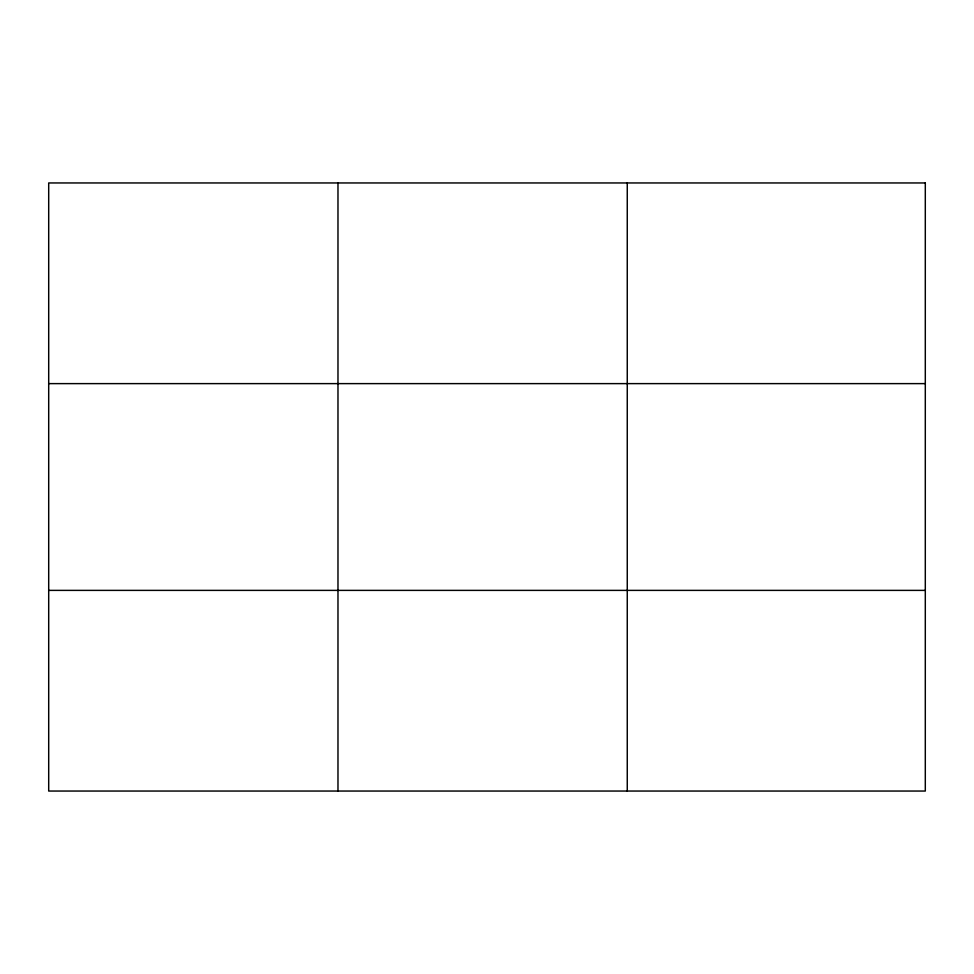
<?xml version="1.0" encoding="UTF-8"?>
<svg xmlns="http://www.w3.org/2000/svg" width="974" height="974" viewBox="0 0 974 974"><rect width="100%" height="100%" fill="white"/><g stroke="black" fill="none" stroke-linecap="round" stroke-linejoin="round"><path stroke-width="1.46" d="M48.7 383.622L925.3 383.622M48.7 590.378L925.3 590.378M627.256 182.954L627.256 791.046M337.978 182.954L337.978 791.046M925.3 182.954L925.3 791.046L48.7 791.046L48.7 182.954L925.3 182.954"/></g></svg>
